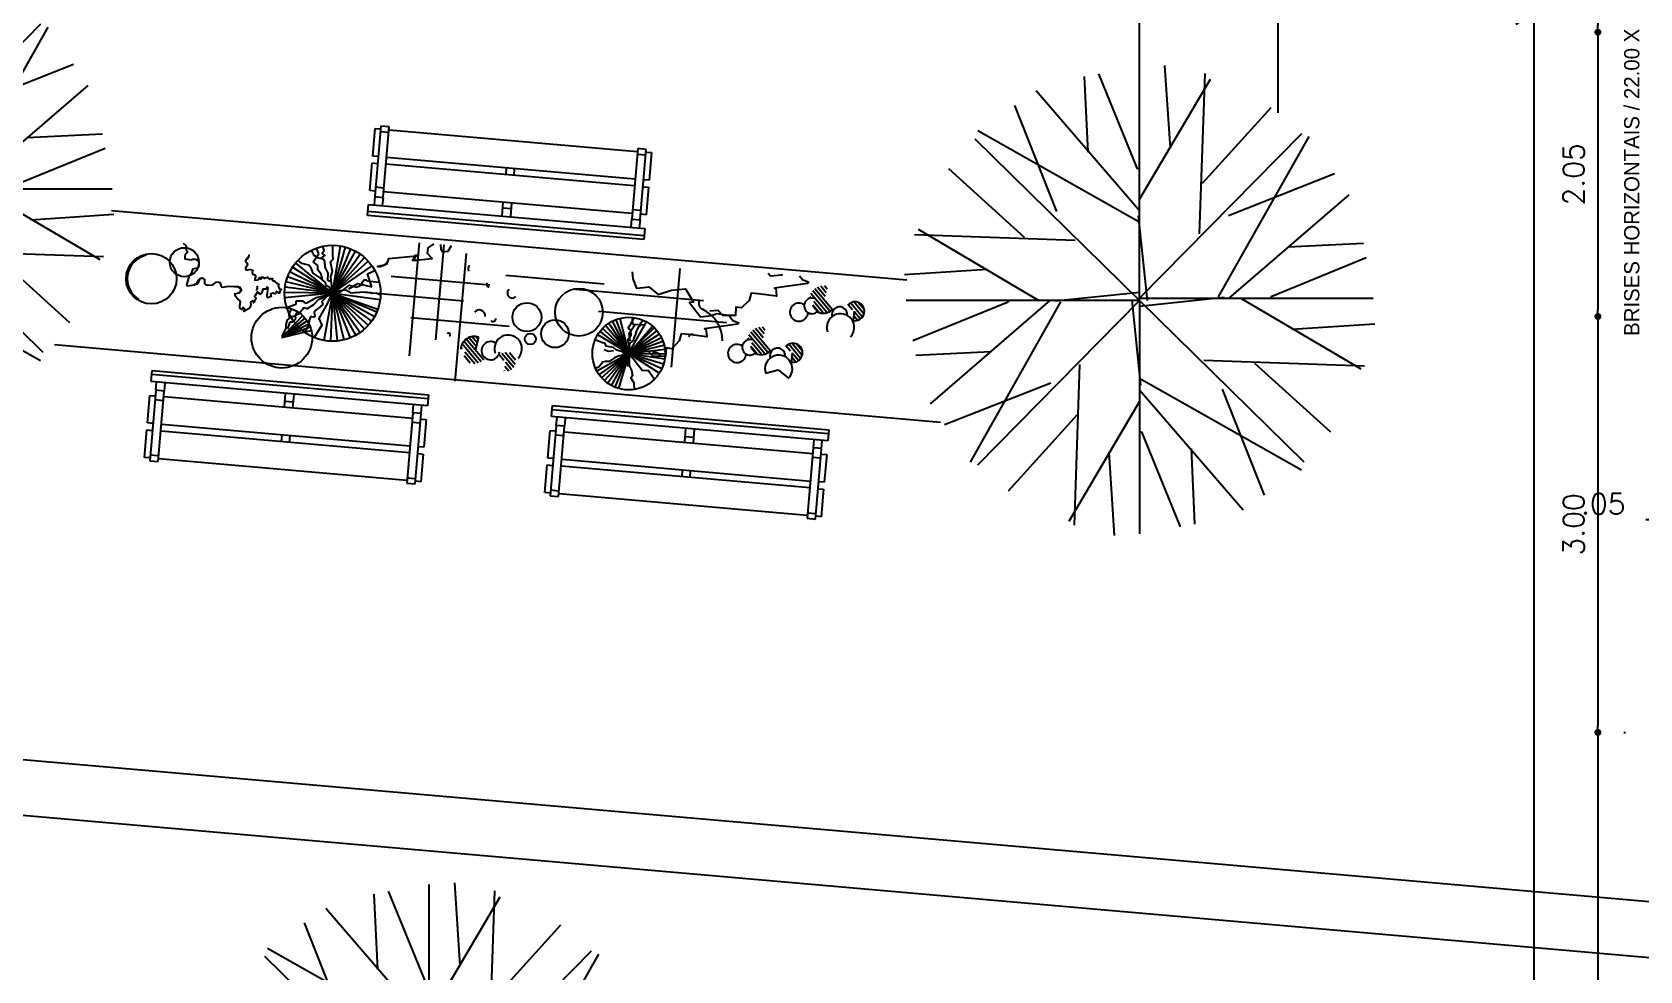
# Model space of a CAD drawing. Header units: millimetres. Extents: x 387 to 811, y 539 to 827.
# Drawn here: x 510.96 to 522.55, y 748.56 to 755.33 of the extents above; entities that cross this region are included whole.
import ezdxf
from ezdxf.enums import TextEntityAlignment as Align

# ---------------------------------------------------------------- set-up
doc = ezdxf.new("R2010")
doc.units = ezdxf.units.MM
for name, color, linetype in [('LINHA FINA', 8, 'Continuous'), ('MOBILIARIO', 3, 'Continuous'), ('TEXTO', 4, 'Continuous'), ('vegetação', 112, 'Continuous')]:
    doc.layers.add(name, color=color, linetype=linetype)
doc.styles.add('ROMANS', font='romans')
doc.dimstyles.new('Cotas_trabalho', dxfattribs={"dimtxt": 0.15, "dimasz": 0.05, "dimexe": 0.2, "dimexo": 0.2, "dimgap": 0.1, "dimtad": 1, "dimzin": 4, "dimdsep": 46, "dimtxsty": 'ROMANS', "dimblk": 'DOT', "dimcen": 0.5, "dimclrd": 256, "dimclre": 256, "dimclrt": 256, "dimadec": 0, "dimazin": 0, "dimtfac": 0.666667, "dimtmove": 2, "dimatfit": 0, "dimldrblk": 'DOT', "dimfxl": 1, "dimtolj": 1, "dimtzin": 4, "dimarcsym": 0})

# ---------------------------------------------------------------- blocks, each defined once
blk = doc.blocks.new('T2', base_point=(179.76, 122.92))
for p, q in [((179.27, 156.4), (169.42, 180.59)), ((179.76, 122.92), (179.76, 182.32)), ((187.6, 161.67), (186.23, 182.74)), ((179.77, 145.68), (153.43, 176.25)), ((166.66, 160.66), (165.76, 179.9)), ((179.68, 148.48), (197.76, 179.21)), ((158.72, 145.53), (148.04, 172.54)), ((137.87, 164.08), (179.76, 122.92)), ((179.38, 143.01), (138.6, 166.06)), ((150.5, 138.92), (131.2, 156.4)), ((179.76, 156.27), (179.27, 156.4)), ((181.73, 122.9), (179.52, 144.47)), ((163.39, 138.18), (122.51, 139.57))]:
    blk.add_line(p, q)
blk = doc.blocks.new('AHUA1PL2')
for p, q in [((-0.014, 0.948), (-0.293, 1.634)), ((0, 0), (0, 1.683)), ((0.222, 1.098), (0.183, 1.695)), ((0, 0.645), (-0.746, 1.511)), ((-0.371, 1.069), (-0.397, 1.614)), ((-0.002, 0.724), (0.51, 1.595)), ((-0.596, 0.641), (-0.899, 1.406)), ((-1.187, 1.166), (0, 0)), ((-0.011, 0.569), (-1.166, 1.222)), ((-0.829, 0.453), (-1.376, 0.948)), ((0, 0.945), (-0.014, 0.948)), ((0.056, -0.001), (-0.007, 0.61)), ((-0.464, 0.432), (-1.622, 0.472))]:
    blk.add_line(p, q)
at = {"xscale": 0.02833333322, "yscale": 0.02833333322, "zscale": 0.02833333322}
for p, rotation in [((0, 0.015), 269.9999999999999), ((0, 0), 89.99999999999999), ((0, 0), 180)]:
    blk.add_blockref('T2', p, dxfattribs=dict(at, rotation=rotation))
blk = doc.blocks.new('banco de praça')
at = {"layer": 'MOBILIARIO'}
for p, q in [((1036.547, 73.737), (1036.547, 73.817)), ((1036.547, 73.817), (1038.547, 73.817)), ((1038.547, 73.787), (1036.547, 73.787)), ((1038.547, 73.737), (1036.547, 73.737)), ((1036.587, 73.677), (1036.587, 73.734)), ((1036.647, 73.734), (1036.647, 73.677)), ((1037.52, 73.639), (1037.52, 73.734)), ((1037.58, 73.734), (1037.58, 73.637)), ((1038.447, 73.677), (1038.447, 73.734)), ((1038.507, 73.677), (1038.507, 73.734)), ((1038.547, 73.817), (1038.547, 73.737)), ((1036.547, 73.437), (1036.547, 73.637)), ((1036.547, 73.637), (1036.585, 73.637)), ((1036.647, 73.677), (1036.587, 73.677)), ((1036.587, 73.674), (1036.587, 73.167)), ((1036.647, 73.607), (1036.587, 73.607)), ((1036.647, 73.167), (1036.647, 73.674)), ((1036.65, 73.637), (1038.447, 73.637)), ((1037.58, 73.677), (1037.52, 73.677)), ((1038.507, 73.677), (1038.447, 73.677)), ((1038.447, 73.674), (1038.447, 73.167)), ((1038.507, 73.607), (1038.447, 73.607)), ((1038.507, 73.167), (1038.507, 73.674)), ((1038.51, 73.637), (1038.547, 73.637)), ((1038.547, 73.637), (1038.547, 73.437)), ((1036.585, 73.437), (1036.547, 73.437)), ((1036.547, 73.187), (1036.547, 73.387)), ((1036.547, 73.387), (1036.585, 73.387)), ((1036.65, 73.437), (1038.447, 73.437)), ((1038.447, 73.387), (1036.65, 73.387)), ((1037.52, 73.434), (1037.52, 73.389)), ((1037.58, 73.387), (1037.58, 73.437)), ((1038.547, 73.437), (1038.51, 73.437)), ((1038.51, 73.387), (1038.547, 73.387)), ((1038.547, 73.387), (1038.547, 73.187)), ((1036.585, 73.187), (1036.547, 73.187)), ((1036.647, 73.207), (1036.587, 73.207)), ((1036.587, 73.167), (1036.647, 73.167)), ((1038.445, 73.187), (1036.65, 73.187)), ((1038.447, 73.207), (1038.507, 73.207)), ((1038.447, 73.167), (1038.507, 73.167)), ((1038.547, 73.187), (1038.51, 73.187))]:
    blk.add_line(p, q, dxfattribs=at)
blk = doc.blocks.new('*X49')
at = {"color": 0}
for p, q in [((50.121, 9.71), (50.15, 9.739)), ((50.127, 9.671), (50.19, 9.734)), ((49.714, 9.482), (49.831, 9.6)), ((49.715, 9.528), (49.785, 9.599)), ((49.727, 9.45), (49.863, 9.586)), ((49.838, 9.516), (49.887, 9.565)), ((50.046, 9.5), (50.248, 9.702)), ((50.07, 9.479), (50.269, 9.678)), ((50.099, 9.463), (50.285, 9.649)), ((50.133, 9.632), (50.222, 9.721)), ((50.135, 9.454), (50.248, 9.567)), ((50.28, 9.599), (50.294, 9.613)), ((49.748, 9.426), (49.819, 9.498)), ((49.776, 9.41), (49.82, 9.454)), ((49.816, 9.404), (49.821, 9.41)), ((50.182, 9.456), (50.254, 9.528))]:
    blk.add_line(p, q, dxfattribs=at)
blk = doc.blocks.new('_DOT')
at = {"color": 0, "linetype": 'ByBlock'}
blk.add_line((-0.5, 0), (-1, 0), dxfattribs=at)
at = {"color": 0, "linetype": 'ByBlock', "const_width": 0.5}
blk.add_lwpolyline([(-0.25, 0, 1), (0.25, 0, 1)], format="xyb", close=True, dxfattribs=at)
blk = doc.blocks.new('*D126')
at = {"lineweight": -2}
for p, q in [((522.747, 751.984), (522.747, 752.018)), ((522.647, 751.818), (522.597, 751.818)), ((522.747, 751.818), (522.697, 751.818)), ((522.797, 751.818), (522.847, 751.818))]:
    blk.add_line(p, q, dxfattribs=at)
at = {"layer": 'Defpoints', "color": 0}
for p in [(522.697, 751.818), (522.697, 751.818), (522.747, 751.784, 54)]:
    blk.add_point(p, dxfattribs=at)
at = {"lineweight": -2, "xscale": 0.05, "yscale": 0.05, "zscale": 0.05}
blk.add_blockref('_DOT', (522.697, 751.818), dxfattribs=at)
at = {"lineweight": -2, "xscale": 0.05, "yscale": 0.05, "zscale": 0.05, "rotation": 180}
blk.add_blockref('_DOT', (522.747, 751.818), dxfattribs=at)
at = {"insert": (522.29, 751.932), "char_height": 0.15, "attachment_point": 5, "style": 'ROMANS'}
blk.add_mtext('\\A1;.05', dxfattribs=at)
blk = doc.blocks.new('*D158')
at = {"lineweight": -2}
blk.add_line((522.251, 758.284), (522.251, 755.384), dxfattribs=at)
at = {"layer": 'Defpoints', "color": 0}
for p in [(522.251, 758.334), (522.251, 755.334), (522.251, 755.334)]:
    blk.add_point(p, dxfattribs=at)
at = {"lineweight": -2, "xscale": 0.05, "yscale": 0.05, "zscale": 0.05}
for p, rotation in [((522.251, 758.334), 90), ((522.251, 755.334), 270)]:
    blk.add_blockref('_DOT', p, dxfattribs=dict(at, rotation=rotation))
at = {"insert": (522.076, 756.834), "char_height": 0.15, "attachment_point": 5, "rotation": 90, "style": 'ROMANS'}
blk.add_mtext('\\A1;3.00', dxfattribs=at)
blk = doc.blocks.new('*D159')
at = {"lineweight": -2}
blk.add_line((522.251, 755.284), (522.251, 753.334), dxfattribs=at)
at = {"layer": 'Defpoints', "color": 0}
for p in [(522.251, 755.334), (522.251, 753.284), (522.251, 753.284)]:
    blk.add_point(p, dxfattribs=at)
at = {"lineweight": -2, "xscale": 0.05, "yscale": 0.05, "zscale": 0.05}
for p, rotation in [((522.251, 755.334), 90), ((522.251, 753.284), 270)]:
    blk.add_blockref('_DOT', p, dxfattribs=dict(at, rotation=rotation))
at = {"insert": (522.076, 754.309), "char_height": 0.15, "attachment_point": 5, "rotation": 90, "style": 'ROMANS'}
blk.add_mtext('\\A1;2.05', dxfattribs=at)
blk = doc.blocks.new('*D160')
at = {"lineweight": -2}
for p, q in [((522.251, 753.234), (522.251, 750.334)), ((522.439, 750.284), (522.451, 750.284))]:
    blk.add_line(p, q, dxfattribs=at)
at = {"layer": 'Defpoints', "color": 0}
for p in [(522.251, 753.284), (522.239, 750.284), (522.251, 750.284)]:
    blk.add_point(p, dxfattribs=at)
at = {"lineweight": -2, "xscale": 0.05, "yscale": 0.05, "zscale": 0.05}
for p, rotation in [((522.251, 753.284), 90), ((522.251, 750.284), 270)]:
    blk.add_blockref('_DOT', p, dxfattribs=dict(at, rotation=rotation))
at = {"insert": (522.076, 751.784), "char_height": 0.15, "attachment_point": 5, "rotation": 90, "style": 'ROMANS'}
blk.add_mtext('\\A1;3.00', dxfattribs=at)
blk = doc.blocks.new('*D161')
at = {"lineweight": -2}
blk.add_line((522.251, 750.234), (522.251, 738.21), dxfattribs=at)
at = {"layer": 'Defpoints', "color": 0}
for p in [(522.251, 750.284), (522.251, 738.16), (522.251, 738.16)]:
    blk.add_point(p, dxfattribs=at)
at = {"lineweight": -2, "xscale": 0.05, "yscale": 0.05, "zscale": 0.05}
for p, rotation in [((522.251, 750.284), 90), ((522.251, 738.16), 270)]:
    blk.add_blockref('_DOT', p, dxfattribs=dict(at, rotation=rotation))
at = {"insert": (522.076, 744.222), "char_height": 0.15, "attachment_point": 5, "rotation": 90, "style": 'ROMANS'}
blk.add_mtext('\\A1;12.12', dxfattribs=at)
blk = doc.blocks.new('*D162')
at = {"lineweight": -2}
for p, q in [((521.789, 773.11), (521.789, 738.21)), ((521.989, 773.16), (521.989, 773.16))]:
    blk.add_line(p, q, dxfattribs=at)
at = {"layer": 'Defpoints', "color": 0}
for p in [(521.789, 773.16, 54), (521.789, 738.16, 20.588), (521.789, 738.16)]:
    blk.add_point(p, dxfattribs=at)
at = {"lineweight": -2, "xscale": 0.05, "yscale": 0.05, "zscale": 0.05}
for p, rotation in [((521.789, 773.16), 90), ((521.789, 738.16), 270)]:
    blk.add_blockref('_DOT', p, dxfattribs=dict(at, rotation=rotation))
at = {"insert": (521.614, 755.66), "char_height": 0.15, "attachment_point": 5, "rotation": 90, "style": 'ROMANS'}
blk.add_mtext('\\A1;35.00', dxfattribs=at)

msp = doc.modelspace()

# ---------------------------------------------------------------- linework, layer by layer
at = {"layer": 'LINHA FINA'}
for p, q in [((519.947, 754.753, 54), (519.947, 767.807, 54)), ((518.947, 755.083, 54), (518.947, 767.477, 54)), ((511.535, 754.049, 54), (517.27, 753.547, 54)), ((511.125, 753.081, 54), (517.511, 752.522, 54))]:
    msp.add_line(p, q, dxfattribs=at)
at = {"layer": 'MOBILIARIO'}
for p, q in [((500.75, 750.977, 54), (522.947, 749.035, 54)), ((501.126, 750.542, 114.307), (522.947, 748.633, 54))]:
    msp.add_line(p, q, dxfattribs=at)
at = {"layer": 'vegetação'}
for p, q in [((512.997, 753.723, -17.14), (512.977, 753.762, -17.14)), ((513.029, 753.735, -17.14), (513.013, 753.777, -17.14)), ((513.129, 753.451, -17.14), (513.185, 753.792, -17.14)), ((513.129, 753.451, -17.14), (513.223, 753.784, -17.14)), ((513.129, 753.451, -17.14), (513.26, 753.771, -17.14)), ((513.129, 753.451, -17.14), (513.295, 753.754, -17.14)), ((513.752, 753.816, -17.14), (513.681, 753.001, -17.14)), ((513.93, 753.801, -17.14), (513.87, 753.115, -17.14)), ((513.129, 753.451, -17.14), (512.839, 753.639, -17.14)), ((513.129, 753.451, -17.14), (512.861, 753.671, -17.14)), ((512.989, 753.679, -17.14), (513.029, 753.735, -17.14)), ((513.022, 753.652, -17.14), (512.989, 753.679, -17.14)), ((513.023, 753.707, -17.14), (512.997, 753.723, -17.14)), ((513.022, 753.621, -17.14), (513.022, 753.652, -17.14)), ((513.051, 753.7, -17.14), (513.023, 753.707, -17.14)), ((513.064, 753.695, -17.14), (513.051, 753.7, -17.14)), ((513.074, 753.681, -17.14), (513.064, 753.695, -17.14)), ((513.076, 753.639, -17.14), (513.074, 753.681, -17.14)), ((513.098, 753.595, -17.14), (513.076, 753.639, -17.14)), ((513.129, 753.451, -17.14), (513.327, 753.734, -17.14)), ((513.129, 753.451, -17.14), (513.358, 753.71, -17.14)), ((513.129, 753.451, -17.14), (513.385, 753.683, -17.14)), ((513.129, 753.451, -17.14), (513.406, 753.643, -17.14)), ((514.091, 753.739, -17.14), (514.011, 752.817, -17.14)), ((515.632, 753.629, -17.14), (515.57, 752.918, -17.14)), ((513.129, 753.451, -17.14), (512.793, 753.533, -17.14)), ((513.129, 753.451, -17.14), (512.804, 753.57, -17.14)), ((513.129, 753.451, -17.14), (512.819, 753.606, -17.14)), ((513.047, 753.59, -17.14), (513.022, 753.621, -17.14)), ((513.055, 753.549, -17.14), (513.047, 753.59, -17.14)), ((513.094, 753.543, -17.14), (513.098, 753.595, -17.14)), ((513.12, 753.53, -17.14), (513.094, 753.543, -17.14)), ((513.247, 753.484, -17.14), (513.311, 753.521, -17.14)), ((513.311, 753.521, -17.14), (513.411, 753.497, -17.14)), ((513.38, 753.592, -17.14), (513.433, 753.615, -17.14)), ((513.411, 753.497, -17.14), (513.38, 753.592, -17.14)), ((514.262, 753.51, -17.14), (513.552, 753.572, -17.14)), ((515.087, 753.517, -17.14), (514.377, 753.579, -17.14)), ((513.129, 753.451, -17.14), (512.783, 753.456, -17.14)), ((513.129, 753.451, -17.14), (512.785, 753.417, -17.14)), ((513.129, 753.451, -17.14), (512.786, 753.495, -17.14)), ((513.011, 753.418, -17.14), (512.939, 753.377, -17.14)), ((513.125, 753.448, -17.14), (513.011, 753.418, -17.14)), ((513.129, 753.451, -17.14), (513.066, 753.111, -17.14)), ((513.129, 753.451, -17.14), (513.114, 753.106, -17.14)), ((513.129, 753.451, -17.14), (513.386, 753.22, -17.14)), ((513.129, 753.451, -17.14), (513.455, 753.336, -17.14)), ((513.129, 753.451, -17.14), (513.448, 753.318, -17.14)), ((513.129, 753.451, -17.14), (513.431, 753.283, -17.14)), ((513.129, 753.451, -17.14), (513.41, 753.251, -17.14)), ((513.129, 753.451, -17.14), (513.358, 753.193, -17.14)), ((513.129, 753.451, -17.14), (513.328, 753.169, -17.14)), ((513.129, 753.451, -17.14), (513.295, 753.148, -17.14)), ((513.129, 753.451, -17.14), (513.256, 753.13, -17.14)), ((513.129, 753.451, -17.14), (513.21, 753.115, -17.14)), ((513.129, 753.451, -17.14), (513.162, 753.107, -17.14)), ((514.073, 753.395, -17.14), (513.363, 753.457, -17.14)), ((514.881, 753.48, -17.14), (515.804, 753.399, -17.14)), ((512.763, 753.131, -17.14), (512.914, 753.29, -17.14)), ((512.863, 753.37, -17.14), (512.799, 753.346, -17.14)), ((512.857, 753.28, -17.14), (512.877, 753.318, -17.14)), ((512.864, 753.395, -17.14), (512.863, 753.37, -17.14)), ((512.916, 753.394, -17.14), (512.864, 753.395, -17.14)), ((512.939, 753.377, -17.14), (512.916, 753.394, -17.14)), ((515.046, 753.322, -17.14), (515.968, 753.241, -17.14)), ((516.624, 753.319, -17.14), (516.59, 753.359, -17.14)), ((516.889, 753.321, -17.14), (516.882, 753.254, -17.14)), ((512.763, 753.131, -17.14), (512.931, 753.272, -17.14)), ((512.763, 753.131, -17.14), (512.945, 753.252, -17.14)), ((512.763, 753.131, -17.14), (512.958, 753.231, -17.14)), ((512.763, 753.131, -17.14), (512.968, 753.209, -17.14)), ((512.763, 753.131, -17.14), (512.973, 753.183, -17.14)), ((512.806, 753.195, -17.14), (512.823, 753.245, -17.14)), ((512.823, 753.245, -17.14), (512.841, 753.246, -17.14)), ((512.841, 753.246, -17.14), (512.866, 753.268, -17.14)), ((512.866, 753.268, -17.14), (512.857, 753.28, -17.14)), ((514.403, 753.211, -17.14), (513.693, 753.274, -17.14)), ((515.264, 753.016, -17.14), (515.057, 753.176, -17.14)), ((515.264, 753.016, -17.14), (515.076, 753.198, -17.14)), ((515.264, 753.016, -17.14), (515.097, 753.218, -17.14)), ((515.264, 753.016, -17.14), (515.121, 753.235, -17.14)), ((515.264, 753.016, -17.14), (515.147, 753.25, -17.14)), ((515.264, 753.016, -17.14), (515.173, 753.261, -17.14)), ((515.264, 753.016, -17.14), (515.202, 753.27, -17.14)), ((515.264, 753.016, -17.14), (515.436, 753.213, -17.14)), ((515.264, 753.016, -17.14), (515.447, 753.203, -17.14)), ((515.264, 753.016, -17.14), (515.467, 753.181, -17.14)), ((515.266, 753.163, -17.14), (515.311, 753.227, -17.14)), ((515.293, 753.227, -17.14), (515.292, 753.271, -17.14)), ((515.369, 753.222, -17.14), (515.293, 753.227, -17.14)), ((514.16, 753.04, -17.14), (514.182, 753.135, -17.14)), ((515.264, 753.016, -17.14), (515.04, 753.151, -17.14)), ((515.264, 753.016, -17.14), (515.484, 753.157, -17.14)), ((515.264, 753.016, -17.14), (515.499, 753.132, -17.14)), ((515.264, 753.016, -17.14), (515.51, 753.105, -17.14)), ((515.264, 753.016, -17.14), (515.518, 753.077, -17.14)), ((515.274, 753.108, -17.14), (515.266, 753.163, -17.14)), ((516.177, 753.02, -17.14), (516.144, 753.06, -17.14)), ((515.264, 753.016, -17.14), (515.035, 752.89, -17.14)), ((515.264, 753.016, -17.14), (515.05, 752.865, -17.14)), ((515.264, 753.016, -17.14), (515.068, 752.842, -17.14)), ((515.117, 753.031, -17.14), (515.087, 753.043, -17.14)), ((515.264, 753.016, -17.14), (515.089, 752.821, -17.14)), ((515.264, 753.016, -17.14), (515.112, 752.803, -17.14)), ((515.154, 753.035, -17.14), (515.117, 753.031, -17.14)), ((515.264, 753.016, -17.14), (515.137, 752.787, -17.14)), ((515.264, 753.016, -17.14), (515.163, 752.774, -17.14)), ((515.264, 753.016, -17.14), (515.191, 752.765, -17.14)), ((515.248, 753.012, -17.14), (515.212, 753.03, -17.14)), ((515.264, 753.027, -17.14), (515.248, 753.012, -17.14)), ((515.265, 753.012, -17.14), (515.254, 752.924, -17.14)), ((515.264, 753.016, -17.14), (515.524, 753.048, -17.14)), ((515.264, 753.016, -17.14), (515.526, 753.015, -17.14)), ((515.264, 753.016, -17.14), (515.523, 752.978, -17.14)), ((515.264, 753.016, -17.14), (515.515, 752.943, -17.14)), ((515.264, 753.016, -17.14), (515.503, 752.908, -17.14)), ((515.264, 753.016, -17.14), (515.485, 752.876, -17.14)), ((516.443, 753.022, -17.14), (516.436, 752.955, -17.14)), ((516.251, 752.875, -17.14), (516.34, 752.898, -17.14)), ((516.34, 752.898, -17.14), (516.416, 752.838, -17.14))]:
    msp.add_line(p, q, dxfattribs=at)
at = {"layer": 'vegetação', "elevation": -17.14}
for points in [[(512.523, 753.731), (512.524, 753.727), (512.524, 753.726), (512.524, 753.721), (512.524, 753.718), (512.523, 753.715), (512.52, 753.714), (512.518, 753.709), (512.514, 753.705), (512.511, 753.702), (512.507, 753.697), (512.504, 753.691), (512.5, 753.687), (512.5, 753.682), (512.507, 753.674), (512.507, 753.672), (512.51, 753.67), (512.514, 753.663), (512.515, 753.657), (512.514, 753.651), (512.509, 753.645), (512.502, 753.633), (512.501, 753.628), (512.506, 753.621), (512.518, 753.619), (512.534, 753.624), (512.537, 753.623), (512.553, 753.617), (512.552, 753.611), (512.55, 753.605), (512.548, 753.6), (512.551, 753.592), (512.56, 753.587), (512.572, 753.579), (512.574, 753.57), (512.572, 753.563), (512.568, 753.556), (512.567, 753.545), (512.591, 753.548), (512.602, 753.564), (512.602, 753.564), (512.603, 753.564), (512.604, 753.556), (512.607, 753.556), (512.607, 753.556), (512.611, 753.555), (512.616, 753.558), (512.616, 753.56), (512.618, 753.567), (512.62, 753.569), (512.623, 753.569), (512.626, 753.568), (512.63, 753.565), (512.632, 753.561), (512.639, 753.559), (512.661, 753.568), (512.661, 753.568), (512.657, 753.565), (512.674, 753.553), (512.677, 753.554), (512.684, 753.557), (512.696, 753.557), (512.695, 753.556), (512.694, 753.55), (512.698, 753.544), (512.707, 753.539), (512.709, 753.54), (512.71, 753.536), (512.727, 753.523), (512.743, 753.514), (512.736, 753.508), (512.74, 753.498), (512.741, 753.492), (512.744, 753.485), (512.748, 753.483), (512.751, 753.481), (512.759, 753.481), (512.757, 753.476), (512.754, 753.475), (512.75, 753.47), (512.747, 753.466), (512.748, 753.459), (512.747, 753.453), (512.739, 753.451), (512.733, 753.456), (512.73, 753.459), (512.726, 753.465), (512.723, 753.463), (512.726, 753.458), (512.714, 753.447), (512.712, 753.447), (512.706, 753.452), (512.7, 753.453), (512.68, 753.446), (512.687, 753.428), (512.66, 753.417), (512.657, 753.439), (512.662, 753.469), (512.664, 753.491), (512.658, 753.496), (512.654, 753.495), (512.648, 753.481), (512.644, 753.48), (512.631, 753.481), (512.628, 753.481), (512.622, 753.469), (512.622, 753.464), (512.617, 753.452), (512.607, 753.443), (512.601, 753.449), (512.589, 753.456), (512.587, 753.461), (512.572, 753.438), (512.566, 753.429), (512.572, 753.421), (512.576, 753.413), (512.558, 753.383), (512.557, 753.394), (512.549, 753.396), (512.542, 753.389), (512.537, 753.381), (512.539, 753.373), (512.536, 753.353), (512.527, 753.341), (512.49, 753.319), (512.495, 753.336), (512.485, 753.348), (512.474, 753.335), (512.461, 753.344), (512.459, 753.363), (512.464, 753.386), (512.461, 753.398), (512.446, 753.408), (512.428, 753.427), (512.425, 753.448), (512.446, 753.453), (512.456, 753.455), (512.472, 753.474), (512.464, 753.491), (512.449, 753.498), (512.42, 753.498), (512.381, 753.501), (512.333, 753.493), (512.327, 753.503), (512.325, 753.508), (512.321, 753.524), (512.305, 753.531), (512.285, 753.528), (512.278, 753.523), (512.261, 753.51), (512.229, 753.506), (512.216, 753.511), (512.208, 753.518), (512.207, 753.535), (512.208, 753.548), (512.198, 753.558), (512.172, 753.556), (512.163, 753.545), (512.147, 753.522), (512.132, 753.51), (512.08, 753.502), (512.078, 753.513), (512.1, 753.583), (512.114, 753.602), (512.123, 753.628), (512.142, 753.633), (512.16, 753.636), (512.166, 753.648), (512.168, 753.675), (512.157, 753.692), (512.123, 753.696), (512.108, 753.691), (512.066, 753.696), (512.066, 753.714), (512.069, 753.732), (512.086, 753.75), (512.076, 753.76), (512.076, 753.792), (512.055, 753.811)], [(513.044, 753.702), (513.073, 753.724), (513.053, 753.74), (513.067, 753.76), (513.058, 753.789)], [(513.129, 753.451), (513.116, 753.572), (513.128, 753.607), (513.114, 753.679), (513.134, 753.696), (513.131, 753.73), (513.131, 753.797)], [(513.45, 753.643), (513.519, 753.66), (513.535, 753.702), (513.733, 753.721), (513.706, 753.688), (513.846, 753.702), (513.812, 753.739), (513.818, 753.78), (513.861, 753.807)], [(513.906, 753.803), (513.909, 753.769), (513.921, 753.75), (513.961, 753.754), (513.987, 753.796)], [(512.52, 753.715), (512.523, 753.71), (512.517, 753.703), (512.512, 753.697), (512.503, 753.688), (512.501, 753.682)], [(513.123, 753.463), (513.105, 753.498), (513.083, 753.505), (513.077, 753.529), (513.04, 753.562), (512.988, 753.596), (512.975, 753.632), (512.958, 753.654), (512.936, 753.658), (512.908, 753.665), (512.879, 753.691)], [(513.13, 753.454), (513.182, 753.456), (513.25, 753.509), (513.301, 753.496), (513.345, 753.515), (513.343, 753.53), (513.357, 753.547), (513.372, 753.548), (513.379, 753.54), (513.465, 753.532)], [(515.288, 753.605), (515.293, 753.556), (515.32, 753.488), (515.37, 753.493), (515.409, 753.497), (515.475, 753.443), (515.572, 753.473), (515.672, 753.482), (515.731, 753.388), (515.701, 753.385), (515.781, 753.282), (515.861, 753.29), (515.9, 753.304), (515.981, 753.292), (515.992, 753.283), (516.015, 753.255), (516.057, 753.239), (516.048, 753.228), (515.81, 753.195), (515.82, 753.196), (515.826, 753.136), (515.694, 753.153), (515.643, 753.158), (515.628, 753.107), (515.574, 753.051), (515.533, 753.057), (515.529, 752.996), (515.438, 752.998), (515.405, 753.034), (515.345, 753.029)], [(516.496, 753.576), (516.519, 753.549), (516.561, 753.533), (516.552, 753.522), (516.314, 753.488), (516.324, 753.489), (516.33, 753.43), (516.198, 753.447), (516.147, 753.452), (516.132, 753.4), (516.078, 753.345), (516.037, 753.351), (516.033, 753.29), (515.943, 753.291), (515.909, 753.328), (515.849, 753.322)], [(516.27, 753.596), (516.286, 753.576), (516.365, 753.584), (516.374, 753.587)], [(512.446, 753.497), (512.467, 753.486)], [(513.116, 753.441), (513.025, 753.404), (512.992, 753.367), (512.946, 753.338), (512.921, 753.345), (512.888, 753.302), (512.83, 753.276)], [(513.09, 753.43), (513.051, 753.391), (513.059, 753.371), (513.039, 753.354), (513.008, 753.329), (512.997, 753.316), (513, 753.283), (512.994, 753.279), (512.979, 753.28), (512.97, 753.28), (512.96, 753.257), (512.957, 753.226), (512.926, 753.171)], [(513.119, 753.441), (513.092, 753.38), (513.029, 753.27), (513.052, 753.22), (512.995, 753.132)], [(513.134, 753.452), (513.471, 753.406)], [(513.157, 753.46), (513.181, 753.472), (513.217, 753.475), (513.229, 753.473), (513.262, 753.455), (513.286, 753.457), (513.326, 753.458), (513.362, 753.462), (513.403, 753.457), (513.412, 753.451), (513.443, 753.454), (513.474, 753.441)], [(512.765, 753.141), (512.793, 753.196), (512.794, 753.227), (512.804, 753.26), (512.819, 753.268), (512.816, 753.302), (512.833, 753.338)], [(515.262, 753.018), (515.275, 753.055), (515.258, 753.118), (515.281, 753.149), (515.28, 753.186), (515.269, 753.189), (515.261, 753.203), (515.264, 753.214), (515.272, 753.217), (515.302, 753.275)], [(515.266, 753.039), (515.264, 753.058), (515.272, 753.085), (515.277, 753.093), (515.299, 753.111), (515.304, 753.128), (515.314, 753.156), (515.322, 753.183), (515.337, 753.21), (515.344, 753.215), (515.35, 753.237), (515.368, 753.256)], [(515.265, 753.02), (515.392, 753.244)], [(515.264, 753.016), (515.175, 753.041), (515.154, 753.059), (515.1, 753.07), (515.093, 753.089), (515.069, 753.096), (515.022, 753.115)], [(515.254, 753.015), (515.224, 753.012), (515.213, 752.999), (515.195, 753.001), (515.161, 752.985), (515.122, 752.958), (515.094, 752.959), (515.073, 752.953), (515.064, 752.939), (515.051, 752.921), (515.025, 752.908)], [(515.268, 753.007), (515.303, 752.97), (515.363, 752.895), (515.405, 752.897), (515.45, 752.832)], [(515.268, 753.004), (515.268, 752.93), (515.284, 752.896), (515.292, 752.856), (515.28, 752.84), (515.301, 752.805), (515.303, 752.757)]]:
    msp.add_lwpolyline(points, dxfattribs=at)
at = {"layer": 'vegetação'}
for centre, radius in [((512.06, 753.675, -17.14), 0.105), ((513.129, 753.451, -17.14), 0.346), ((511.822, 753.556, -17.14), 0.182), ((514.905, 753.314, -17.14), 0.172), ((512.763, 753.131, -17.14), 0.219), ((514.53, 753.279, -17.14), 0.104), ((514.732, 753.159, -17.14), 0.1), ((515.264, 753.016, -17.14), 0.262), ((514.555, 753.121, -17.14), 0.0399)]:
    msp.add_circle(centre, radius, dxfattribs=at)
for centre, radius, start, end in [((511.822, 753.555, -17.14), 0.174, 102.4206, 238.301), ((512.125, 753.624, -17.14), 0.0712, 56.496, 99.6927), ((513.465, 753.711, -17.14), 0.0665, 255.4628, 333.0607), ((513.732, 753.707, -17.14), 0.0166, 67.5188, 295.9173), ((514.139, 753.628, -17.14), 0.0328, 136.5386, 213.4614), ((512.141, 753.54, -17.14), 0.0235, 236.4699, 358.4305), ((512.187, 753.538, -17.14), 0.0226, 11.8032, 178.4305), ((514.255, 753.515, -17.14), 0.0167, 135.6407, 281.8038), ((512.447, 753.476, -17.14), 0.0214, 268.4323, 77.3221), ((512.557, 753.491, -17.14), 0.0308, 321.9917, 28.0083), ((514.424, 753.452, -17.14), 0.0353, 129.7835, 318.4563), ((515.817, 753.379, -17.14), 0.0486, 152.9775, 244.8962), ((516.585, 753.36, -17.14), 0.0562, 71.3081, 313.4124), ((514.186, 753.287, -17.14), 0.044, 356.6069, 140.0328), ((515.69, 753.109, -17.14), 0.25, 359.5197, 64.8962), ((516.491, 753.315, -17.14), 0.0656, 54.1947, 356.3137), ((516.666, 753.406, -17.14), 0.0989, 243.5192, 313.4124), ((516.791, 753.205, -17.14), 0.0989, 316.3081, 198.4124), ((516.784, 753.297, -17.14), 0.0562, 353.3522, 198.4124), ((516.895, 753.321, -17.14), 0.0683, 258.8246, 140.9288), ((514.285, 753.268, -17.14), 0.02, 219.2385, 6.4986), ((513.964, 753.151, -17.14), 0.0129, 309.5774, 143.1707), ((514.151, 753.041, -17.14), 0.0989, 71.3081, 175.7141), ((514.268, 753.037, -17.14), 0.0656, 55.8846, 352.2516), ((514.395, 753.051, -17.14), 0.0989, 316.3081, 198.4124), ((515.719, 753.13, -17.14), 0.0243, 51.8818, 164.5656), ((516.045, 753.017, -17.14), 0.0656, 54.1947, 356.3137), ((516.138, 753.061, -17.14), 0.0562, 71.3081, 313.4124), ((516.337, 752.999, -17.14), 0.0562, 353.3522, 198.4124), ((516.449, 753.022, -17.14), 0.0683, 258.8246, 140.9288), ((515.446, 752.979, -17.14), 0.0484, 25.7276, 103.1148), ((516.219, 753.107, -17.14), 0.0989, 243.5192, 313.4124), ((516.345, 752.906, -17.14), 0.0989, 316.3081, 198.4124)]:
    msp.add_arc(centre, radius, start, end, dxfattribs=at)

# ---------------------------------------------------------------- block references
at = {"layer": 'MOBILIARIO'}
for p, rotation in [((1554.409, 737.033, 54), 175.0000000000003), ((-527.209, 769.699, 54), 355.0000000000003), ((-524.322, 769.446, 54), 355.0000000000003)]:
    msp.add_blockref('banco de praça', p, dxfattribs=dict(at, rotation=rotation))
at = {"layer": 'vegetação'}
for p in [(509.856, 754.189, 54), (518.947, 753.4, 54), (513.826, 747.504, 106)]:
    msp.add_blockref('AHUA1PL2', p, dxfattribs=at)
at = {"layer": 'vegetação', "xscale": -0.6914459573086975, "yscale": 0.6914459573085878, "zscale": 0.691445957308602, "rotation": 354.9999999999976}
for p in [(550.633, 743.773, -17.14), (550.186, 743.475, -17.14), (548.118, 743.409, -17.14)]:
    msp.add_blockref('*X49', p, dxfattribs=at)

# ---------------------------------------------------------------- texts
at = {"layer": 'TEXTO'}
msp.add_text('BRISES HORIZONTAIS / 22.00 X 1.80', height=0.11, rotation=90, dxfattribs=at).set_placement((522.495, 754.415, 54), align=Align.MIDDLE_CENTER)

# ---------------------------------------------------------------- dimensions: what is measured, and where the dimension line sits
for base, p1, p2, picture, middle in [((521.789, 738.16), (521.789, 773.16, 54), (521.789, 738.16, 20.588), '*D162', (521.614, 755.66)), ((522.251, 755.334), (522.251, 758.334), (522.251, 755.334), '*D158', (522.076, 756.834)), ((522.251, 753.284), (522.251, 755.334), (522.251, 753.284), '*D159', (522.076, 754.309)), ((522.251, 750.284), (522.251, 753.284), (522.239, 750.284), '*D160', (522.076, 751.784)), ((522.251, 738.16), (522.251, 750.284), (522.251, 738.16), '*D161', (522.076, 744.222))]:
    dim = msp.add_linear_dim(base=base, p1=p1, p2=p2, angle=90, dimstyle='Cotas_trabalho')
    dim.commit()
    dim.dimension.update_dxf_attribs({"geometry": picture, "text_midpoint": middle})
dim = msp.add_linear_dim(base=(522.697, 751.818), p1=(522.747, 751.784, 54), p2=(522.697, 751.818), dimstyle='Cotas_trabalho')
dim.commit()
dim.dimension.update_dxf_attribs({"geometry": '*D126', "text_midpoint": (522.29, 751.932), "dimtype": 160})

doc.saveas('drawing.dxf')
